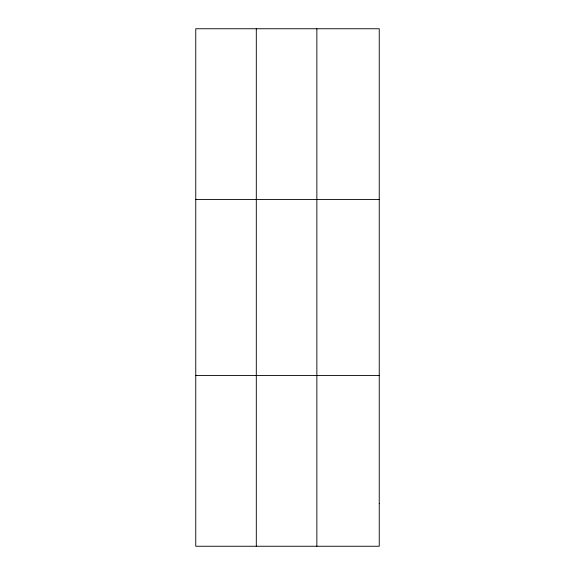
<?xml version="1.0" encoding="UTF-8"?>
<svg xmlns="http://www.w3.org/2000/svg" width="575" height="575" viewBox="0 0 575 575"><rect width="100%" height="100%" fill="white"/><g stroke="black" fill="none" stroke-linecap="round" stroke-linejoin="round"><path stroke-width="0.86" d="M256.306 28.75L256.306 546.25M316.861 28.75L316.861 546.25M195.759 199.525L379.241 199.525M195.759 375.475L379.241 375.475M379.241 503.556L379.241 546.25L195.759 546.25L195.759 28.75L379.241 28.75L379.241 503.556"/></g></svg>
